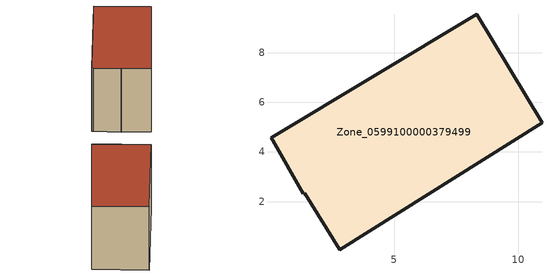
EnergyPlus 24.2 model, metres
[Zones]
Zone_0599100000379499
 floor ground (C_G): 1.35,2.3 0.1,4.46 0.04,4.57 8.33,9.55 10.96,5.18 2.81,0.05 1.41,2.34 z0
 wall outside (C_F): 0.1,4.46 1.35,2.3 1.41,2.34 2.81,0.05 10.96,5.18 8.33,9.55 0.04,4.57 0.1,4.46 z0:6.84
 roof outside (C_R): 8.33,9.55 0.04,4.57 0.1,4.46 1.35,2.3 1.41,2.34 2.81,0.05 10.96,5.18 z6.84
[BUILDING]
Pand.0599100000379499: North Axis=0; Terrain=City; Loads Convergence Tolerance Value=0.04; Temperature Convergence Tolerance Value=0.4; Solar Distribution=FullExterior; Maximum Number of Warmup Days=25; Minimum Number of Warmup Days=1
[Site:Location]
Rotterdam.The.Hague.AP_ZH_NLD Design_Conditions: Latitude=51.96; Longitude=4.45; Time Zone=1; Elevation=-4.5
[SITE:GROUNDTEMPERATURE:BUILDINGSURFACE]
18, 18, 18, 18, 18, 18, 18, 18, 18, 18, 18, 18
[MATERIAL] Thermal Absorptance=0.9; Solar Absorptance=0.7; Visible Absorptance=0.7
Name | Roughness | Thickness | Conductivity | Density | Specific Heat
G.TI.1992-2005 | MediumSmooth | 0.15 | 0.06 | 540 | 1210
F.TI.1992-2005 | Rough | 0.3 | 0.12 | 1920 | 840
R.TI.1992-2005 | MediumRough | 0.2 | 0.08 | 1500 | 1000
[CONSTRUCTION]
C_G: G.TI.1992-2005
C_F: F.TI.1992-2005
C_R: R.TI.1992-2005
[ZONE]
Zone_0599100000379499: Type=1; Multiplier=1; Ceiling Height=Autocalculate; Volume=Autocalculate; Floor Area=autocalculate; Part of Total Floor Area=Yes
[ZONEINFILTRATION:DESIGNFLOWRATE]
Infil_Zone_0599100000379499: Zone or ZoneList or Space or SpaceList=Zone_0599100000379499; Schedule=AlwaysOn; Design Flow Rate Calculation Method=Flow/Area; Flow Rate per Floor Area=0.0015; Constant Term Coefficient=1; Temperature Term Coefficient=0; Velocity Term Coefficient=0; Velocity Squared Term Coefficient=0
[HVACTEMPLATE:ZONE:IDEALLOADSAIRSYSTEM]
Zone_0599100000379499: Maximum Heating Supply Air Temperature=50; Minimum Cooling Supply Air Temperature=13; Maximum Heating Supply Air Humidity Ratio=0.0156; Minimum Cooling Supply Air Humidity Ratio=0.0077; Heating Limit=NoLimit; Cooling Limit=NoLimit; Dehumidification Control Type=ConstantSensibleHeatRatio; Cooling Sensible Heat Ratio=0.7; Dehumidification Setpoint=60; Humidification Control Type=None; Humidification Setpoint=30; Outdoor Air Method=None; Outdoor Air Flow Rate per Person=0.00944; Outdoor Air Flow Rate per Zone Floor Area=0; Outdoor Air Flow Rate per Zone=0; Demand Controlled Ventilation Type=None; Outdoor Air Economizer Type=NoEconomizer; Heat Recovery Type=None; Sensible Heat Recovery Effectiveness=0.7; Latent Heat Recovery Effectiveness=0.65
[ZONECONTROL:THERMOSTAT]
ThermostatControl_Zone_0599100000379499: Zone or ZoneList=Zone_0599100000379499; Control Type Schedule=DualSetpointControlType; Control 1=Thermostat_Zone_0599100000379499; Temperature Difference Between Cutout And Setpoint=0
[THERMOSTATSETPOINT:DUALSETPOINT]
Thermostat_Zone_0599100000379499: Heating Setpoint Temperature Schedule=HeatingSetpoint_Zone_0599100000379499; Cooling Setpoint Temperature Schedule=CoolingSetpoint_Zone_0599100000379499
[SCHEDULE:COMPACT]
HeatingSetpoint_Zone_0599100000379499: Through: 12/31, For: AllDays, Until: 24:00, 21
CoolingSetpoint_Zone_0599100000379499: Through: 12/31, For: AllDays, Until: 24:00, 24
DualSetpointControlType: Through: 12/31, For: AllDays, Until: 24:00, 4
AlwaysOn: Through: 12/31, For: AllDays, Until: 24:00, 1
